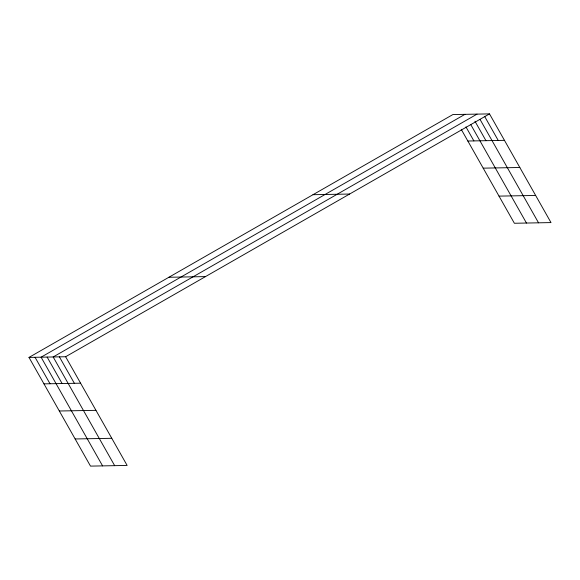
<?xml version="1.0" encoding="UTF-8"?>
<svg xmlns="http://www.w3.org/2000/svg" width="580" height="580" viewBox="0 0 580 580"><rect width="100%" height="100%" fill="white"/><g stroke="black" fill="none" stroke-linecap="round" stroke-linejoin="round"><path stroke-width="0.87" d="M29 357.411L65.627 356.736L127.129 465.435L90.502 466.11L29 357.411L452.871 114.565L489.498 113.89L551 222.589L514.373 223.264L461.238 129.347M464.957 114.34L41.086 357.186L102.587 465.885M477.043 114.122L53.172 356.961L114.673 465.667M65.627 356.736L489.498 113.89M467.842 141.02L504.47 140.346M483.198 168.156L519.825 167.489M312.997 194.699L349.624 194.032M499.017 196.12L535.644 195.453M168.881 277.269L205.501 276.595M43.971 383.866L80.591 383.191M59.327 411.002L95.954 410.336M75.146 438.966L111.773 438.299M484.59 116.341L498.242 140.462M480.131 119.567L538.544 222.821M474.962 121.234L485.967 140.686M470.685 124.453L526.459 223.039M465.958 126.904L473.882 140.904M59.399 356.852L74.37 383.308M47.132 357.077L62.096 383.532M35.047 357.294L50.011 383.75"/></g></svg>
